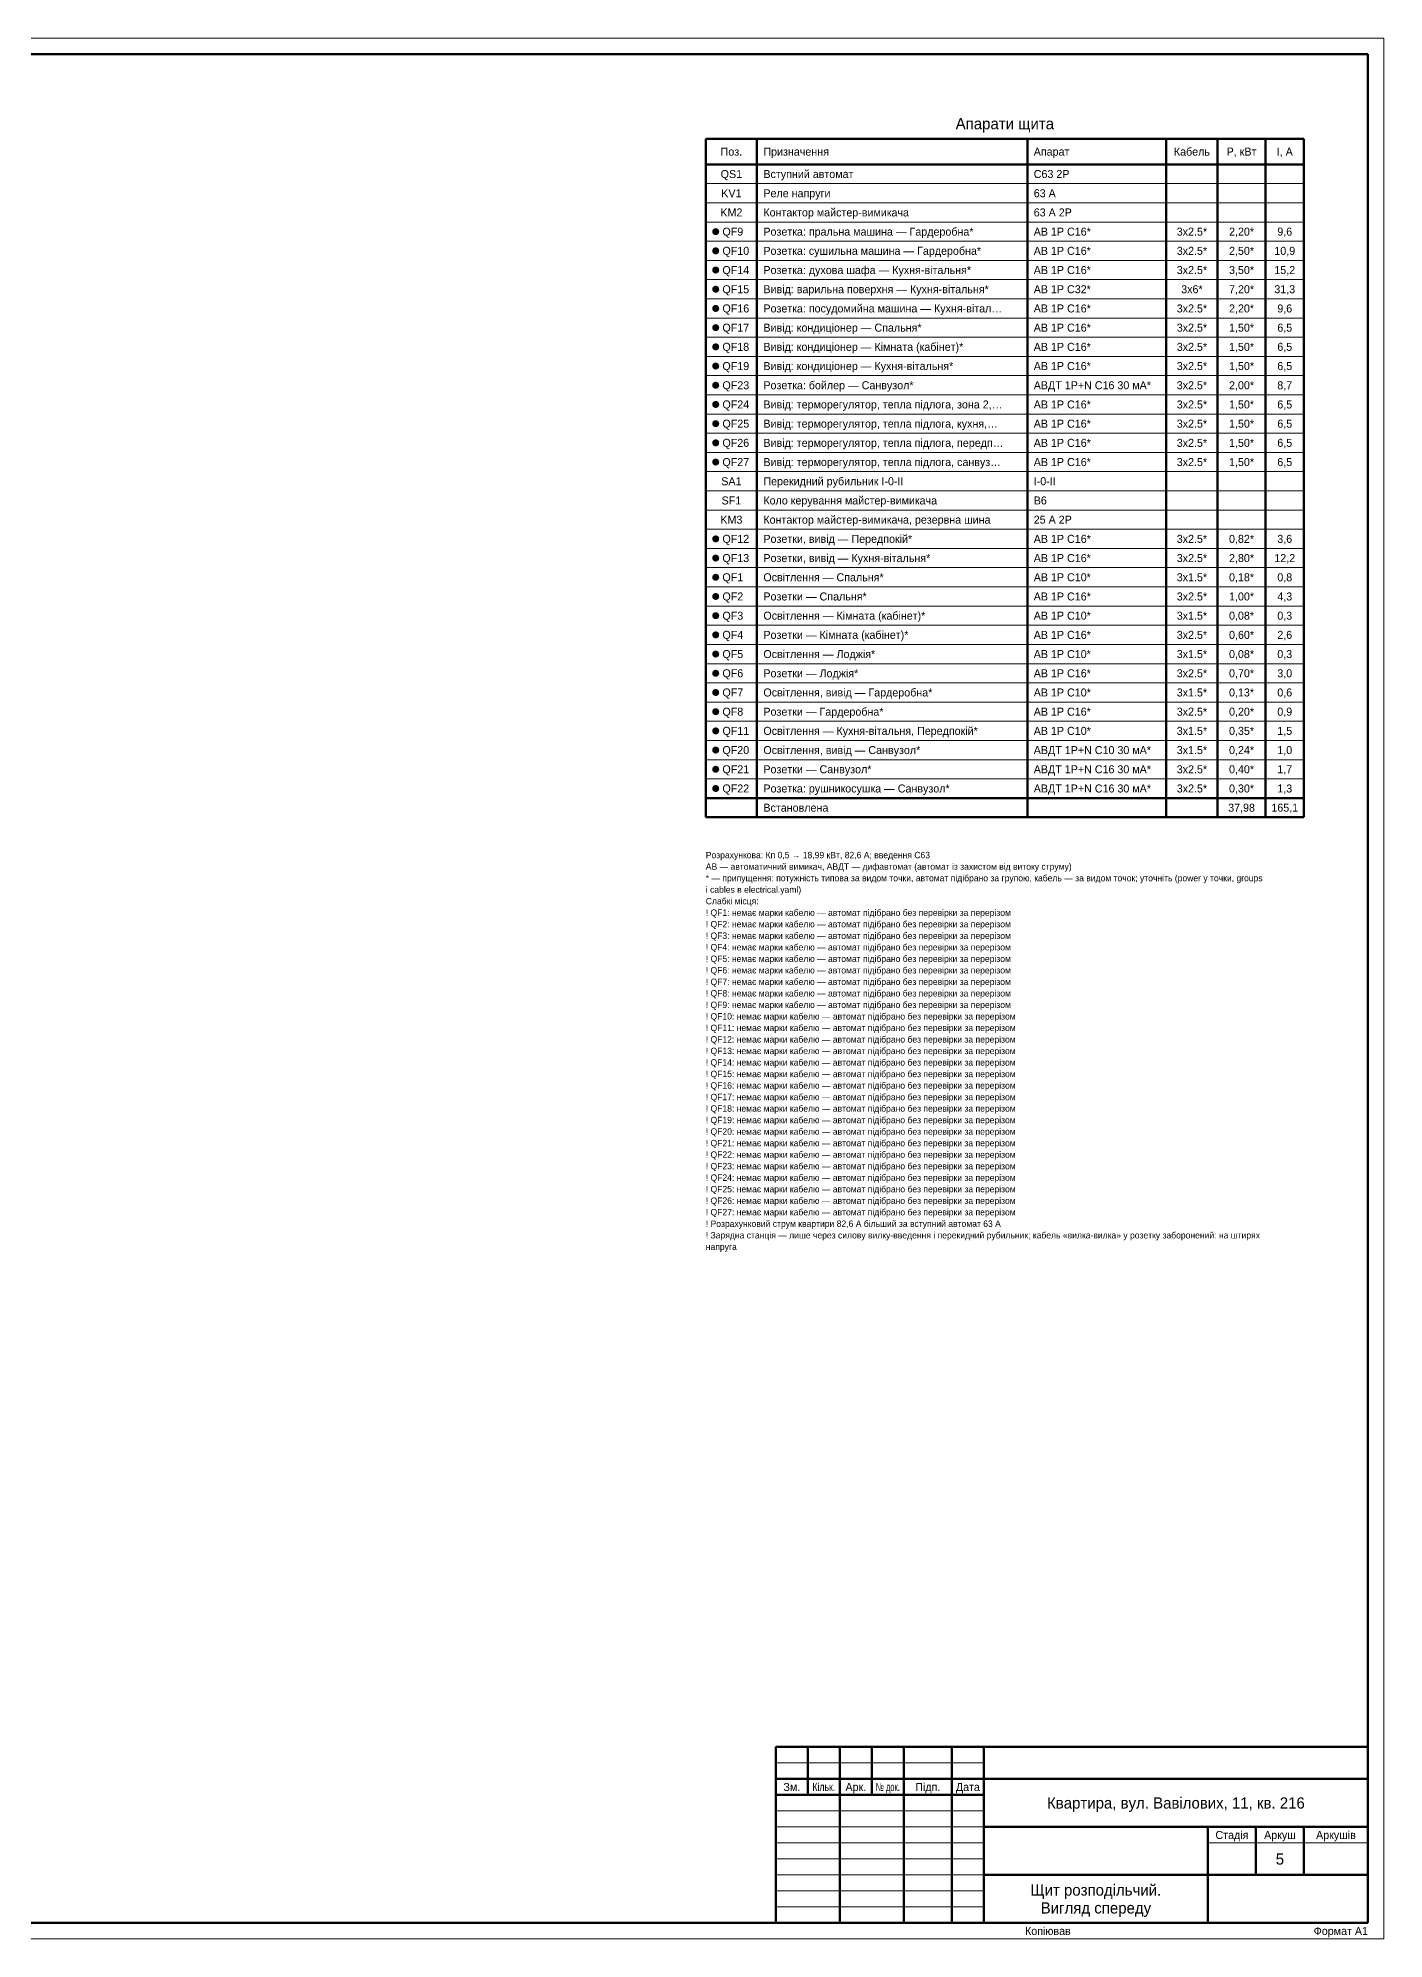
# Paper-space layout '05 Щит' of a CAD drawing. Header units: millimetres. Extents: x 0 to 841, y 0 to 594.
# Drawn here: x 420 to 841, y 0 to 594 of the extents above; entities that cross this region are included whole.
import ezdxf
from ezdxf.enums import TextEntityAlignment as Align

# ---------------------------------------------------------------- set-up
doc = ezdxf.new("R2010")
doc.units = ezdxf.units.MM
doc.layers.add('A-SHEET', color=7, linetype='Continuous')
doc.layers.add('A-TEXT', color=7, linetype='Continuous')
doc.styles.add('PLEX_LIGHT', font='IBMPlexSans-Light.ttf')

# ---------------------------------------------------------------- blocks, each defined once
blk = doc.blocks.new('STAMP_F3')
at = {"lineweight": 50}
for p, q in [((185, 55), (0, 55)), ((0, 55), (0, 0)), ((10, 40), (10, 55)), ((20, 40), (20, 55)), ((30, 40), (30, 55)), ((40, 40), (40, 55)), ((55, 40), (55, 55)), ((65, 0), (65, 55)), ((185, 0), (185, 55)), ((0, 45), (65, 45)), ((65, 45), (185, 45)), ((0, 40), (65, 40)), ((20, 0), (20, 40)), ((40, 0), (40, 40)), ((55, 0), (55, 40)), ((65, 30), (185, 30)), ((135, 0), (135, 30)), ((150, 15), (150, 30)), ((165, 15), (165, 30)), ((65, 15), (185, 15)), ((0, 0), (185, 0))]:
    blk.add_line(p, q, dxfattribs=at)
at = {"lineweight": 18}
for p, q in [((0, 50), (65, 50)), ((0, 35), (65, 35)), ((0, 30), (65, 30)), ((0, 25), (65, 25)), ((135, 25), (185, 25)), ((0, 20), (65, 20)), ((0, 15), (65, 15)), ((0, 10), (65, 10)), ((0, 5), (65, 5))]:
    blk.add_line(p, q, dxfattribs=at)
at = {"style": 'PLEX_LIGHT'}
for s, p in [('Зм.', (5, 42.5)), ('Арк.', (25, 42.5)), ('Підп.', (47.5, 42.5)), ('Дата', (60, 42.5)), ('Стадія', (142.5, 27.5)), ('Аркуш', (157.5, 27.5)), ('Аркушів', (175, 27.5))]:
    blk.add_text(s, height=2.5, dxfattribs=at).set_placement(p, align=Align.MIDDLE_CENTER)
for s, width, p in [('Кільк.', 0.81045, (15, 42.5)), ('№ док.', 0.701948, (35, 42.5))]:
    blk.add_text(s, height=2.5, dxfattribs=dict(at, width=width)).set_placement(p, align=Align.MIDDLE_CENTER)
for tag, height, p in [('CODE', 5, (125, 50)), ('DATE1', 2.5, (60, 37.5)), ('OBJECT', 3.5, (125, 37.5)), ('DATE2', 2.5, (60, 32.5)), ('OBJECT_2', 3.5, (125, 31.9)), ('DATE3', 2.5, (60, 27.5)), ('BUILDING', 3.5, (100, 22.5)), ('DATE4', 2.5, (60, 22.5)), ('DATE5', 2.5, (60, 17.5)), ('BUILDING_2', 3.5, (100, 16.9)), ('STAGE', 3.5, (142.5, 20)), ('SHEET', 3.5, (157.5, 20)), ('SHEETS', 3.5, (175, 20)), ('DATE6', 2.5, (60, 12.5)), ('DATE7', 2.5, (60, 7.5)), ('IMAGE', 3.5, (100, 7.5)), ('ORG', 2.5, (160, 7.5)), ('DATE8', 2.5, (60, 2.5)), ('IMAGE_2', 3.5, (100, 1.9)), ('ORG_2', 2.5, (160, 3.5))]:
    blk.add_attdef(tag, text='', height=height, dxfattribs=at).set_placement(p, align=Align.MIDDLE_CENTER)
for tag, p in [('ROLE1', (1, 37.5)), ('NAME1', (21, 37.5)), ('ROLE2', (1, 32.5)), ('NAME2', (21, 32.5)), ('ROLE3', (1, 27.5)), ('ROLE4', (1, 22.5)), ('NAME3', (21, 27.5)), ('ROLE5', (1, 17.5)), ('NAME4', (21, 22.5)), ('NAME5', (21, 17.5)), ('ROLE6', (1, 12.5)), ('NAME6', (21, 12.5)), ('ROLE7', (1, 7.5)), ('NAME7', (21, 7.5)), ('ROLE8', (1, 2.5)), ('NAME8', (21, 2.5))]:
    blk.add_attdef(tag, text='', height=2.5, dxfattribs=at).set_placement(p, align=Align.MIDDLE_LEFT)

psp = doc.layouts.new('05 Щит')

# ---------------------------------------------------------------- hatches: boundary and pattern name
at = {"layer": 'A-TEXT', "true_color": 0xe15759}
h = psp.add_hatch(color=7, dxfattribs=at)
h.dxf.hatch_style = 1
edge = h.paths.add_edge_path()
edge.add_arc((632.22, 533.5), 1.1, 0, 360)
at = {"layer": 'A-TEXT', "true_color": 0xa8344f}
h = psp.add_hatch(color=7, dxfattribs=at)
h.dxf.hatch_style = 1
edge = h.paths.add_edge_path()
edge.add_arc((632.22, 527.5), 1.1, 0, 360)
at = {"layer": 'A-TEXT', "true_color": 0xe67f8a}
h = psp.add_hatch(color=7, dxfattribs=at)
h.dxf.hatch_style = 1
edge = h.paths.add_edge_path()
edge.add_arc((632.22, 521.5), 1.1, 0, 360)
at = {"layer": 'A-TEXT', "true_color": 0xc2185b}
h = psp.add_hatch(color=7, dxfattribs=at)
h.dxf.hatch_style = 1
edge = h.paths.add_edge_path()
edge.add_arc((632.22, 515.5), 1.1, 0, 360)
at = {"layer": 'A-TEXT', "true_color": 0xe15759}
h = psp.add_hatch(color=7, dxfattribs=at)
h.dxf.hatch_style = 1
edge = h.paths.add_edge_path()
edge.add_arc((632.22, 509.5), 1.1, 0, 360)
at = {"layer": 'A-TEXT', "true_color": 0x4e79a7}
h = psp.add_hatch(color=7, dxfattribs=at)
h.dxf.hatch_style = 1
edge = h.paths.add_edge_path()
edge.add_arc((632.22, 503.5), 1.1, 0, 360)
at = {"layer": 'A-TEXT', "true_color": 0x76b7b2}
h = psp.add_hatch(color=7, dxfattribs=at)
h.dxf.hatch_style = 1
edge = h.paths.add_edge_path()
edge.add_arc((632.22, 497.5), 1.1, 0, 360)
at = {"layer": 'A-TEXT', "true_color": 0x7f7fc9}
h = psp.add_hatch(color=7, dxfattribs=at)
h.dxf.hatch_style = 1
edge = h.paths.add_edge_path()
edge.add_arc((632.22, 491.5), 1.1, 0, 360)
at = {"layer": 'A-TEXT', "true_color": 0xa8344f}
h = psp.add_hatch(color=7, dxfattribs=at)
h.dxf.hatch_style = 1
edge = h.paths.add_edge_path()
edge.add_arc((632.22, 485.5), 1.1, 0, 360)
at = {"layer": 'A-TEXT', "true_color": 0x3f6fb5}
h = psp.add_hatch(color=7, dxfattribs=at)
h.dxf.hatch_style = 1
edge = h.paths.add_edge_path()
edge.add_arc((632.22, 479.5), 1.1, 0, 360)
at = {"layer": 'A-TEXT', "true_color": 0x4e79a7}
h = psp.add_hatch(color=7, dxfattribs=at)
h.dxf.hatch_style = 1
edge = h.paths.add_edge_path()
edge.add_arc((632.22, 473.5), 1.1, 0, 360)
at = {"layer": 'A-TEXT', "true_color": 0x76b7b2}
h = psp.add_hatch(color=7, dxfattribs=at)
h.dxf.hatch_style = 1
edge = h.paths.add_edge_path()
edge.add_arc((632.22, 467.5), 1.1, 0, 360)
at = {"layer": 'A-TEXT', "true_color": 0x7f7fc9}
h = psp.add_hatch(color=7, dxfattribs=at)
h.dxf.hatch_style = 1
edge = h.paths.add_edge_path()
edge.add_arc((632.22, 461.5), 1.1, 0, 360)
at = {"layer": 'A-TEXT', "true_color": 0x4fb0a0}
h = psp.add_hatch(color=7, dxfattribs=at)
h.dxf.hatch_style = 1
edge = h.paths.add_edge_path()
edge.add_arc((632.22, 437.5), 1.1, 0, 360)
at = {"layer": 'A-TEXT', "true_color": 0x3f6fb5}
h = psp.add_hatch(color=7, dxfattribs=at)
h.dxf.hatch_style = 1
edge = h.paths.add_edge_path()
edge.add_arc((632.22, 431.5), 1.1, 0, 360)
at = {"layer": 'A-TEXT', "true_color": 0xf28e2b}
h = psp.add_hatch(color=7, dxfattribs=at)
h.dxf.hatch_style = 1
edge = h.paths.add_edge_path()
edge.add_arc((632.22, 425.5), 1.1, 0, 360)
at = {"layer": 'A-TEXT', "true_color": 0x4e79a7}
h = psp.add_hatch(color=7, dxfattribs=at)
h.dxf.hatch_style = 1
edge = h.paths.add_edge_path()
edge.add_arc((632.22, 419.5), 1.1, 0, 360)
at = {"layer": 'A-TEXT', "true_color": 0xd4a72c}
h = psp.add_hatch(color=7, dxfattribs=at)
h.dxf.hatch_style = 1
edge = h.paths.add_edge_path()
edge.add_arc((632.22, 413.5), 1.1, 0, 360)
at = {"layer": 'A-TEXT', "true_color": 0x76b7b2}
h = psp.add_hatch(color=7, dxfattribs=at)
h.dxf.hatch_style = 1
edge = h.paths.add_edge_path()
edge.add_arc((632.22, 407.5), 1.1, 0, 360)
at = {"layer": 'A-TEXT', "true_color": 0xc9845c}
h = psp.add_hatch(color=7, dxfattribs=at)
h.dxf.hatch_style = 1
edge = h.paths.add_edge_path()
edge.add_arc((632.22, 401.5), 1.1, 0, 360)
at = {"layer": 'A-TEXT', "true_color": 0x7f7fc9}
h = psp.add_hatch(color=7, dxfattribs=at)
h.dxf.hatch_style = 1
edge = h.paths.add_edge_path()
edge.add_arc((632.22, 395.5), 1.1, 0, 360)
at = {"layer": 'A-TEXT', "true_color": 0xa6761d}
h = psp.add_hatch(color=7, dxfattribs=at)
h.dxf.hatch_style = 1
edge = h.paths.add_edge_path()
edge.add_arc((632.22, 389.5), 1.1, 0, 360)
at = {"layer": 'A-TEXT', "true_color": 0x5f9ed1}
h = psp.add_hatch(color=7, dxfattribs=at)
h.dxf.hatch_style = 1
edge = h.paths.add_edge_path()
edge.add_arc((632.22, 383.5), 1.1, 0, 360)
at = {"layer": 'A-TEXT', "true_color": 0x9c755f}
h = psp.add_hatch(color=7, dxfattribs=at)
h.dxf.hatch_style = 1
edge = h.paths.add_edge_path()
edge.add_arc((632.22, 377.5), 1.1, 0, 360)
at = {"layer": 'A-TEXT', "true_color": 0xf28e2b}
h = psp.add_hatch(color=7, dxfattribs=at)
h.dxf.hatch_style = 1
edge = h.paths.add_edge_path()
edge.add_arc((632.22, 371.5), 1.1, 0, 360)
at = {"layer": 'A-TEXT', "true_color": 0x5f9ed1}
h = psp.add_hatch(color=7, dxfattribs=at)
h.dxf.hatch_style = 1
edge = h.paths.add_edge_path()
edge.add_arc((632.22, 365.5), 1.1, 0, 360)
at = {"layer": 'A-TEXT', "true_color": 0x4fb0a0}
h = psp.add_hatch(color=7, dxfattribs=at)
h.dxf.hatch_style = 1
edge = h.paths.add_edge_path()
edge.add_arc((632.22, 359.5), 1.1, 0, 360)

# ---------------------------------------------------------------- linework, layer by layer
at = {"layer": 'A-SHEET', "lineweight": 18}
for p, q in [((841, 594), (0, 594)), ((841, 0), (841, 594)), ((629.12, 548.5), (816, 548.5)), ((629.12, 542.5), (816, 542.5)), ((629.12, 536.5), (816, 536.5)), ((629.12, 530.5), (816, 530.5)), ((629.12, 524.5), (816, 524.5)), ((629.12, 518.5), (816, 518.5)), ((629.12, 512.5), (816, 512.5)), ((629.12, 506.5), (816, 506.5)), ((629.12, 500.5), (816, 500.5)), ((629.12, 494.5), (816, 494.5)), ((629.12, 488.5), (816, 488.5)), ((629.12, 482.5), (816, 482.5)), ((629.12, 476.5), (816, 476.5)), ((629.12, 470.5), (816, 470.5)), ((629.12, 464.5), (816, 464.5)), ((629.12, 458.5), (816, 458.5)), ((629.12, 452.5), (816, 452.5)), ((629.12, 446.5), (816, 446.5)), ((629.12, 440.5), (816, 440.5)), ((629.12, 434.5), (816, 434.5)), ((629.12, 428.5), (816, 428.5)), ((629.12, 422.5), (816, 422.5)), ((629.12, 416.5), (816, 416.5)), ((629.12, 410.5), (816, 410.5)), ((629.12, 404.5), (816, 404.5)), ((629.12, 398.5), (816, 398.5)), ((629.12, 392.5), (816, 392.5)), ((629.12, 386.5), (816, 386.5)), ((629.12, 380.5), (816, 380.5)), ((629.12, 374.5), (816, 374.5)), ((629.12, 368.5), (816, 368.5)), ((629.12, 362.5), (816, 362.5)), ((0, 0), (841, 0))]:
    psp.add_line(p, q, dxfattribs=at)
at = {"layer": 'A-SHEET', "lineweight": 50}
for p, q in [((836, 589), (20, 589)), ((836, 5), (836, 589)), ((629.12, 562.5), (816, 562.5)), ((629.12, 562.5), (629.12, 350.5)), ((645.12, 562.5), (645.12, 350.5)), ((729.58, 562.5), (729.58, 350.5)), ((773, 562.5), (773, 350.5)), ((789, 562.5), (789, 350.5)), ((804, 562.5), (804, 350.5)), ((816, 562.5), (816, 350.5)), ((629.12, 554.5), (816, 554.5)), ((629.12, 356.5), (816, 356.5)), ((629.12, 350.5), (816, 350.5)), ((20, 5), (836, 5))]:
    psp.add_line(p, q, dxfattribs=at)

# ---------------------------------------------------------------- block references
at = {"layer": 'A-SHEET'}
ref = psp.add_blockref('STAMP_F3', (651, 5), dxfattribs=at)
ref.add_attrib('OBJECT', 'Квартира, вул. Вавілових, 11, кв. 216', dxfattribs={"layer": '0', "height": 3.5, "style": 'PLEX_LIGHT'}).set_placement((776, 42.5), align=Align.MIDDLE_CENTER)
ref.add_attrib('IMAGE', 'Щит розподільчий.', dxfattribs={"layer": '0', "height": 3.5, "style": 'PLEX_LIGHT'}).set_placement((751, 15.3), align=Align.MIDDLE_CENTER)
ref.add_attrib('IMAGE_2', 'Вигляд спереду', dxfattribs={"layer": '0', "height": 3.5, "style": 'PLEX_LIGHT'}).set_placement((751, 9.7), align=Align.MIDDLE_CENTER)
ref.add_attrib('SHEET', '5', dxfattribs={"layer": '0', "height": 3.5, "style": 'PLEX_LIGHT'}).set_placement((808.5, 25), align=Align.MIDDLE_CENTER)

# ---------------------------------------------------------------- texts
at = {"layer": 'A-SHEET', "style": 'PLEX_LIGHT'}
psp.add_text('Копіював', height=2.5, dxfattribs=at).set_placement((736, 2.5), align=Align.MIDDLE_CENTER)
psp.add_text('Формат A1', height=2.5, dxfattribs=at).set_placement((836, 2.5), align=Align.MIDDLE_RIGHT)
at = {"layer": 'A-TEXT', "style": 'PLEX_LIGHT'}
for s, height, p in [('Апарати щита', 3.5, (722.56, 567.25)), ('Поз.', 2.5, (637.12, 558.5)), ('Кабель', 2.5, (781, 558.5)), ('P, кВт', 2.5, (796.5, 558.5)), ('I, А', 2.5, (810, 558.5)), ('QS1', 2.5, (637.12, 551.5)), ('KV1', 2.5, (637.12, 545.5)), ('KM2', 2.5, (637.12, 539.5)), ('3x2.5*', 2.5, (781, 533.5)), ('2,20*', 2.5, (796.5, 533.5)), ('9,6', 2.5, (810, 533.5)), ('3x2.5*', 2.5, (781, 527.5)), ('2,50*', 2.5, (796.5, 527.5)), ('10,9', 2.5, (810, 527.5)), ('3x2.5*', 2.5, (781, 521.5)), ('3,50*', 2.5, (796.5, 521.5)), ('15,2', 2.5, (810, 521.5)), ('3x6*', 2.5, (781, 515.5)), ('7,20*', 2.5, (796.5, 515.5)), ('31,3', 2.5, (810, 515.5)), ('3x2.5*', 2.5, (781, 509.5)), ('2,20*', 2.5, (796.5, 509.5)), ('9,6', 2.5, (810, 509.5)), ('3x2.5*', 2.5, (781, 503.5)), ('1,50*', 2.5, (796.5, 503.5)), ('6,5', 2.5, (810, 503.5)), ('3x2.5*', 2.5, (781, 497.5)), ('1,50*', 2.5, (796.5, 497.5)), ('6,5', 2.5, (810, 497.5)), ('3x2.5*', 2.5, (781, 491.5)), ('1,50*', 2.5, (796.5, 491.5)), ('6,5', 2.5, (810, 491.5)), ('3x2.5*', 2.5, (781, 485.5)), ('2,00*', 2.5, (796.5, 485.5)), ('8,7', 2.5, (810, 485.5)), ('3x2.5*', 2.5, (781, 479.5)), ('1,50*', 2.5, (796.5, 479.5)), ('6,5', 2.5, (810, 479.5)), ('3x2.5*', 2.5, (781, 473.5)), ('1,50*', 2.5, (796.5, 473.5)), ('6,5', 2.5, (810, 473.5)), ('3x2.5*', 2.5, (781, 467.5)), ('1,50*', 2.5, (796.5, 467.5)), ('6,5', 2.5, (810, 467.5)), ('3x2.5*', 2.5, (781, 461.5)), ('1,50*', 2.5, (796.5, 461.5)), ('6,5', 2.5, (810, 461.5)), ('SA1', 2.5, (637.12, 455.5)), ('SF1', 2.5, (637.12, 449.5)), ('KM3', 2.5, (637.12, 443.5)), ('3x2.5*', 2.5, (781, 437.5)), ('0,82*', 2.5, (796.5, 437.5)), ('3,6', 2.5, (810, 437.5)), ('3x2.5*', 2.5, (781, 431.5)), ('2,80*', 2.5, (796.5, 431.5)), ('12,2', 2.5, (810, 431.5)), ('3x1.5*', 2.5, (781, 425.5)), ('0,18*', 2.5, (796.5, 425.5)), ('0,8', 2.5, (810, 425.5)), ('3x2.5*', 2.5, (781, 419.5)), ('1,00*', 2.5, (796.5, 419.5)), ('4,3', 2.5, (810, 419.5)), ('3x1.5*', 2.5, (781, 413.5)), ('0,08*', 2.5, (796.5, 413.5)), ('0,3', 2.5, (810, 413.5)), ('3x2.5*', 2.5, (781, 407.5)), ('0,60*', 2.5, (796.5, 407.5)), ('2,6', 2.5, (810, 407.5)), ('3x1.5*', 2.5, (781, 401.5)), ('0,08*', 2.5, (796.5, 401.5)), ('0,3', 2.5, (810, 401.5)), ('3x2.5*', 2.5, (781, 395.5)), ('0,70*', 2.5, (796.5, 395.5)), ('3,0', 2.5, (810, 395.5)), ('3x1.5*', 2.5, (781, 389.5)), ('0,13*', 2.5, (796.5, 389.5)), ('0,6', 2.5, (810, 389.5)), ('3x2.5*', 2.5, (781, 383.5)), ('0,20*', 2.5, (796.5, 383.5)), ('0,9', 2.5, (810, 383.5)), ('3x1.5*', 2.5, (781, 377.5)), ('0,35*', 2.5, (796.5, 377.5)), ('1,5', 2.5, (810, 377.5)), ('3x1.5*', 2.5, (781, 371.5)), ('0,24*', 2.5, (796.5, 371.5)), ('1,0', 2.5, (810, 371.5)), ('3x2.5*', 2.5, (781, 365.5)), ('0,40*', 2.5, (796.5, 365.5)), ('1,7', 2.5, (810, 365.5)), ('3x2.5*', 2.5, (781, 359.5)), ('0,30*', 2.5, (796.5, 359.5)), ('1,3', 2.5, (810, 359.5)), ('37,98', 2.5, (796.5, 353.5)), ('165,1', 2.5, (810, 353.5))]:
    psp.add_text(s, height=height, dxfattribs=at).set_placement(p, align=Align.MIDDLE_CENTER)
for s, height, p in [('Призначення', 2.5, (647.12, 558.5)), ('Апарат', 2.5, (731.58, 558.5)), ('Вступний автомат', 2.5, (647.12, 551.5)), ('C63 2P', 2.5, (731.58, 551.5)), ('Реле напруги', 2.5, (647.12, 545.5)), ('63 А', 2.5, (731.58, 545.5)), ('Контактор майстер-вимикача', 2.5, (647.12, 539.5)), ('63 А 2P', 2.5, (731.58, 539.5)), ('QF9', 2.5, (634.32, 533.5)), ('Розетка: пральна машина — Гардеробна*', 2.5, (647.12, 533.5)), ('АВ 1P C16*', 2.5, (731.58, 533.5)), ('QF10', 2.5, (634.32, 527.5)), ('Розетка: сушильна машина — Гардеробна*', 2.5, (647.12, 527.5)), ('АВ 1P C16*', 2.5, (731.58, 527.5)), ('QF14', 2.5, (634.32, 521.5)), ('Розетка: духова шафа — Кухня-вітальня*', 2.5, (647.12, 521.5)), ('АВ 1P C16*', 2.5, (731.58, 521.5)), ('QF15', 2.5, (634.32, 515.5)), ('Вивід: варильна поверхня — Кухня-вітальня*', 2.5, (647.12, 515.5)), ('АВ 1P C32*', 2.5, (731.58, 515.5)), ('Розетка: посудомийна машина — Кухня-вітал…', 2.5, (647.12, 509.5)), ('QF16', 2.5, (634.32, 509.5)), ('АВ 1P C16*', 2.5, (731.58, 509.5)), ('QF17', 2.5, (634.32, 503.5)), ('Вивід: кондиціонер — Спальня*', 2.5, (647.12, 503.5)), ('АВ 1P C16*', 2.5, (731.58, 503.5)), ('QF18', 2.5, (634.32, 497.5)), ('Вивід: кондиціонер — Кімната (кабінет)*', 2.5, (647.12, 497.5)), ('АВ 1P C16*', 2.5, (731.58, 497.5)), ('QF19', 2.5, (634.32, 491.5)), ('Вивід: кондиціонер — Кухня-вітальня*', 2.5, (647.12, 491.5)), ('АВ 1P C16*', 2.5, (731.58, 491.5)), ('QF23', 2.5, (634.32, 485.5)), ('Розетка: бойлер — Санвузол*', 2.5, (647.12, 485.5)), ('АВДТ 1P+N C16 30 мА*', 2.5, (731.58, 485.5)), ('QF24', 2.5, (634.32, 479.5)), ('Вивід: терморегулятор, тепла підлога, зона 2,…', 2.5, (647.12, 479.5)), ('АВ 1P C16*', 2.5, (731.58, 479.5)), ('QF25', 2.5, (634.32, 473.5)), ('Вивід: терморегулятор, тепла підлога, кухня,…', 2.5, (647.12, 473.5)), ('АВ 1P C16*', 2.5, (731.58, 473.5)), ('QF26', 2.5, (634.32, 467.5)), ('Вивід: терморегулятор, тепла підлога, передп…', 2.5, (647.12, 467.5)), ('АВ 1P C16*', 2.5, (731.58, 467.5)), ('QF27', 2.5, (634.32, 461.5)), ('Вивід: терморегулятор, тепла підлога, санвуз…', 2.5, (647.12, 461.5)), ('АВ 1P C16*', 2.5, (731.58, 461.5)), ('Перекидний рубильник I-0-II', 2.5, (647.12, 455.5)), ('I-0-II', 2.5, (731.58, 455.5)), ('Коло керування майстер-вимикача', 2.5, (647.12, 449.5)), ('B6', 2.5, (731.58, 449.5)), ('Контактор майстер-вимикача, резервна шина', 2.5, (647.12, 443.5)), ('25 А 2P', 2.5, (731.58, 443.5)), ('QF12', 2.5, (634.32, 437.5)), ('Розетки, вивід — Передпокій*', 2.5, (647.12, 437.5)), ('АВ 1P C16*', 2.5, (731.58, 437.5)), ('QF13', 2.5, (634.32, 431.5)), ('Розетки, вивід — Кухня-вітальня*', 2.5, (647.12, 431.5)), ('АВ 1P C16*', 2.5, (731.58, 431.5)), ('QF1', 2.5, (634.32, 425.5)), ('Освітлення — Спальня*', 2.5, (647.12, 425.5)), ('АВ 1P C10*', 2.5, (731.58, 425.5)), ('QF2', 2.5, (634.32, 419.5)), ('Розетки — Спальня*', 2.5, (647.12, 419.5)), ('АВ 1P C16*', 2.5, (731.58, 419.5)), ('QF3', 2.5, (634.32, 413.5)), ('Освітлення — Кімната (кабінет)*', 2.5, (647.12, 413.5)), ('АВ 1P C10*', 2.5, (731.58, 413.5)), ('QF4', 2.5, (634.32, 407.5)), ('Розетки — Кімната (кабінет)*', 2.5, (647.12, 407.5)), ('АВ 1P C16*', 2.5, (731.58, 407.5)), ('QF5', 2.5, (634.32, 401.5)), ('Освітлення — Лоджія*', 2.5, (647.12, 401.5)), ('АВ 1P C10*', 2.5, (731.58, 401.5)), ('QF6', 2.5, (634.32, 395.5)), ('Розетки — Лоджія*', 2.5, (647.12, 395.5)), ('АВ 1P C16*', 2.5, (731.58, 395.5)), ('QF7', 2.5, (634.32, 389.5)), ('Освітлення, вивід — Гардеробна*', 2.5, (647.12, 389.5)), ('АВ 1P C10*', 2.5, (731.58, 389.5)), ('QF8', 2.5, (634.32, 383.5)), ('Розетки — Гардеробна*', 2.5, (647.12, 383.5)), ('АВ 1P C16*', 2.5, (731.58, 383.5)), ('QF11', 2.5, (634.32, 377.5)), ('Освітлення — Кухня-вітальня, Передпокій*', 2.5, (647.12, 377.5)), ('АВ 1P C10*', 2.5, (731.58, 377.5)), ('QF20', 2.5, (634.32, 371.5)), ('Освітлення, вивід — Санвузол*', 2.5, (647.12, 371.5)), ('АВДТ 1P+N C10 30 мА*', 2.5, (731.58, 371.5)), ('QF21', 2.5, (634.32, 365.5)), ('Розетки — Санвузол*', 2.5, (647.12, 365.5)), ('АВДТ 1P+N C16 30 мА*', 2.5, (731.58, 365.5)), ('QF22', 2.5, (634.32, 359.5)), ('Розетка: рушникосушка — Санвузол*', 2.5, (647.12, 359.5)), ('АВДТ 1P+N C16 30 мА*', 2.5, (731.58, 359.5)), ('Встановлена', 2.5, (647.12, 353.5)), ('Розрахункова: Кп 0,5 → 18,99 кВт, 82,6 А; введення C63', 2, (629.12, 338.7)), ('АВ — автоматичний вимикач, АВДТ — дифавтомат (автомат із захистом від витоку струму)', 2, (629.12, 335.1)), ('* — припущення: потужність типова за видом точки, автомат підібрано за групою, кабель — за видом точок; уточніть (power у точки, groups', 2, (629.12, 331.5)), ('і cables в electrical.yaml)', 2, (629.12, 327.9)), ('Слабкі місця:', 2, (629.12, 324.3)), ('! QF1: немає марки кабелю — автомат підібрано без перевірки за перерізом', 2, (629.12, 320.7)), ('! QF2: немає марки кабелю — автомат підібрано без перевірки за перерізом', 2, (629.12, 317.1)), ('! QF3: немає марки кабелю — автомат підібрано без перевірки за перерізом', 2, (629.12, 313.5)), ('! QF4: немає марки кабелю — автомат підібрано без перевірки за перерізом', 2, (629.12, 309.9)), ('! QF5: немає марки кабелю — автомат підібрано без перевірки за перерізом', 2, (629.12, 306.3)), ('! QF6: немає марки кабелю — автомат підібрано без перевірки за перерізом', 2, (629.12, 302.7)), ('! QF7: немає марки кабелю — автомат підібрано без перевірки за перерізом', 2, (629.12, 299.1)), ('! QF8: немає марки кабелю — автомат підібрано без перевірки за перерізом', 2, (629.12, 295.5)), ('! QF9: немає марки кабелю — автомат підібрано без перевірки за перерізом', 2, (629.12, 291.9)), ('! QF10: немає марки кабелю — автомат підібрано без перевірки за перерізом', 2, (629.12, 288.3)), ('! QF11: немає марки кабелю — автомат підібрано без перевірки за перерізом', 2, (629.12, 284.7)), ('! QF12: немає марки кабелю — автомат підібрано без перевірки за перерізом', 2, (629.12, 281.1)), ('! QF13: немає марки кабелю — автомат підібрано без перевірки за перерізом', 2, (629.12, 277.5)), ('! QF14: немає марки кабелю — автомат підібрано без перевірки за перерізом', 2, (629.12, 273.9)), ('! QF15: немає марки кабелю — автомат підібрано без перевірки за перерізом', 2, (629.12, 270.3)), ('! QF16: немає марки кабелю — автомат підібрано без перевірки за перерізом', 2, (629.12, 266.7)), ('! QF17: немає марки кабелю — автомат підібрано без перевірки за перерізом', 2, (629.12, 263.1)), ('! QF18: немає марки кабелю — автомат підібрано без перевірки за перерізом', 2, (629.12, 259.5)), ('! QF19: немає марки кабелю — автомат підібрано без перевірки за перерізом', 2, (629.12, 255.9)), ('! QF20: немає марки кабелю — автомат підібрано без перевірки за перерізом', 2, (629.12, 252.3)), ('! QF21: немає марки кабелю — автомат підібрано без перевірки за перерізом', 2, (629.12, 248.7)), ('! QF22: немає марки кабелю — автомат підібрано без перевірки за перерізом', 2, (629.12, 245.1)), ('! QF23: немає марки кабелю — автомат підібрано без перевірки за перерізом', 2, (629.12, 241.5)), ('! QF24: немає марки кабелю — автомат підібрано без перевірки за перерізом', 2, (629.12, 237.9)), ('! QF25: немає марки кабелю — автомат підібрано без перевірки за перерізом', 2, (629.12, 234.3)), ('! QF26: немає марки кабелю — автомат підібрано без перевірки за перерізом', 2, (629.12, 230.7)), ('! QF27: немає марки кабелю — автомат підібрано без перевірки за перерізом', 2, (629.12, 227.1)), ('! Розрахунковий струм квартири 82,6 А більший за вступний автомат 63 А', 2, (629.12, 223.5)), ('! Зарядна станція — лише через силову вилку-введення і перекидний рубильник; кабель «вилка-вилка» у розетку заборонений: на штирях', 2, (629.12, 219.9)), ('напруга', 2, (629.12, 216.3))]:
    psp.add_text(s, height=height, dxfattribs=at).set_placement(p, align=Align.MIDDLE_LEFT)

doc.saveas('drawing.dxf')
